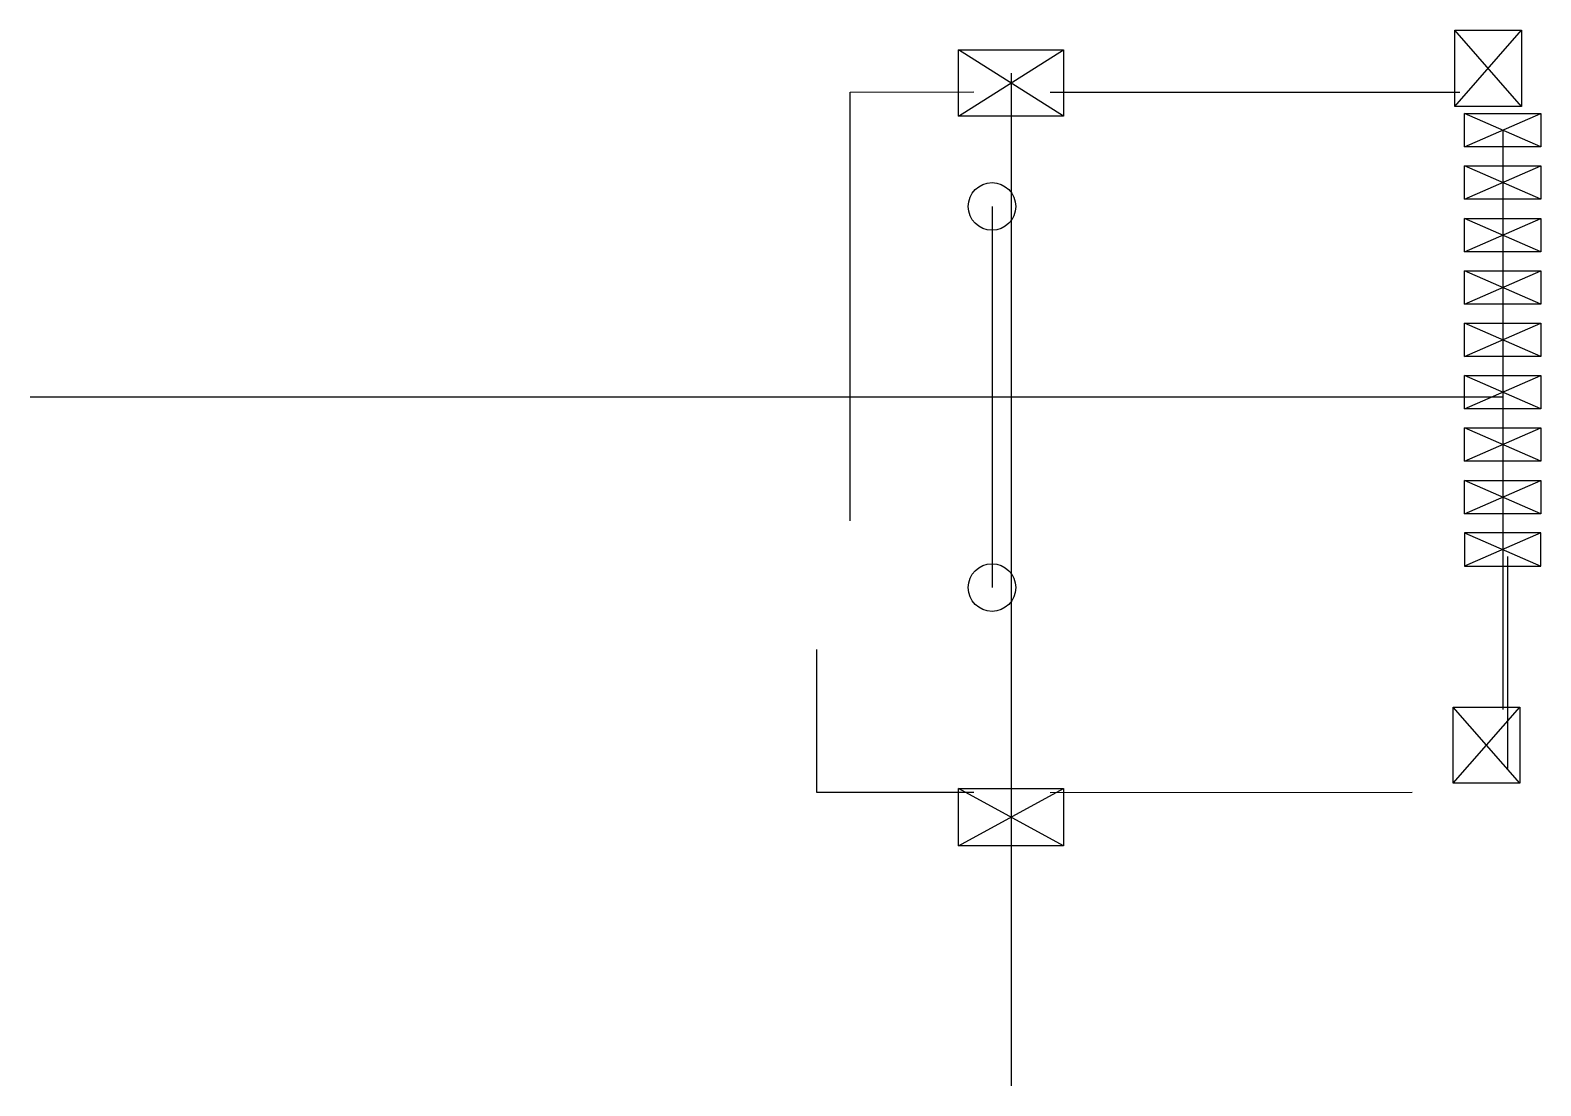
# Model space of a CAD drawing. Header units: millimetres. Extents: x -20.2 to 11.5, y -14.5 to 7.7.
import ezdxf

# ---------------------------------------------------------------- set-up
doc = ezdxf.new("R2010")
doc.units = ezdxf.units.MM
doc.layers.get('0').update_dxf_attribs({"linetype": 'CONTINUOUS'})

msp = doc.modelspace()

# ---------------------------------------------------------------- linework, layer by layer
for p, q in [((9.695, 6.1), (9.695, 7.7)), ((9.695, 7.7), (11.095, 7.7)), ((11.095, 6.1), (9.695, 7.7)), ((9.695, 6.1), (11.095, 7.7)), ((11.095, 7.7), (11.095, 6.1)), ((-0.722, 5.897), (-0.722, 7.29)), ((-0.722, 7.29), (1.478, 7.29)), ((1.478, 5.897), (-0.722, 7.29)), ((-0.722, 5.897), (1.478, 7.29)), ((1.478, 7.29), (1.478, 5.897)), ((0.378, 6.8), (0.378, -14.459)), ((-3, 6.4), (-0.4, 6.407)), ((-3, -2.6), (-3, 6.4)), ((1.2, 6.4), (9.8, 6.4)), ((1.2, 6.4), (9.8, 6.4)), ((11.095, 6.1), (9.695, 6.1)), ((1.478, 5.897), (-0.722, 5.897)), ((9.9, 5.25), (9.9, 5.95)), ((9.9, 5.95), (11.5, 5.95)), ((11.5, 5.25), (9.9, 5.95)), ((9.9, 5.25), (11.5, 5.95)), ((11.5, 5.95), (11.5, 5.25)), ((10.7, 5.6), (10.7, -6.557)), ((11.5, 5.25), (9.9, 5.25)), ((9.9, 4.15), (9.9, 4.85)), ((9.9, 4.85), (11.5, 4.85)), ((11.5, 4.15), (9.9, 4.85)), ((9.9, 4.15), (11.5, 4.85)), ((11.5, 4.85), (11.5, 4.15)), ((11.5, 4.15), (9.9, 4.15)), ((-0.022, 4), (-0.022, -4)), ((9.9, 3.05), (9.9, 3.75)), ((9.9, 3.75), (11.5, 3.75)), ((11.5, 3.05), (9.9, 3.75)), ((9.9, 3.05), (11.5, 3.75)), ((11.5, 3.75), (11.5, 3.05)), ((11.5, 3.05), (9.9, 3.05)), ((9.9, 1.95), (9.9, 2.65)), ((9.9, 2.65), (11.5, 2.65)), ((11.5, 1.95), (9.9, 2.65)), ((9.9, 1.95), (11.5, 2.65)), ((11.5, 2.65), (11.5, 1.95)), ((11.5, 1.95), (9.9, 1.95)), ((9.9, 0.85), (9.9, 1.55)), ((9.9, 1.55), (11.5, 1.55)), ((11.5, 0.85), (9.9, 1.55)), ((9.9, 0.85), (11.5, 1.55)), ((11.5, 1.55), (11.5, 0.85)), ((11.5, 0.85), (9.9, 0.85)), ((9.9, -0.25), (9.9, 0.45)), ((9.9, 0.45), (11.5, 0.45)), ((11.5, -0.25), (9.9, 0.45)), ((9.9, -0.25), (11.5, 0.45)), ((11.5, 0.45), (11.5, -0.25)), ((10.7, 0), (-20.215, 0)), ((11.5, -0.25), (9.9, -0.25)), ((9.9, -1.35), (9.9, -0.65)), ((9.9, -0.65), (11.5, -0.65)), ((11.5, -1.35), (9.9, -0.65)), ((9.9, -1.35), (11.5, -0.65)), ((11.5, -0.65), (11.5, -1.35)), ((11.5, -1.35), (9.9, -1.35)), ((9.9, -2.45), (9.9, -1.75)), ((9.9, -1.75), (11.5, -1.75)), ((11.5, -2.45), (9.9, -1.75)), ((9.9, -2.45), (11.5, -1.75)), ((11.5, -1.75), (11.5, -2.45)), ((11.5, -2.45), (9.9, -2.45)), ((11.5, -2.85), (9.9, -2.85)), ((9.9, -2.85), (9.9, -3.55)), ((11.5, -2.85), (9.9, -3.55)), ((9.9, -2.85), (11.5, -3.55)), ((11.5, -3.55), (11.5, -2.85)), ((10.8, -3.35), (10.8, -7.8)), ((10.8, -3.35), (10.8, -7.8)), ((9.9, -3.55), (11.5, -3.55)), ((-3.7, -8.3), (-3.7, -5.3)), ((9.658, -8.108), (9.658, -6.508)), ((9.658, -6.508), (11.058, -6.508)), ((11.058, -8.108), (9.658, -6.508)), ((9.658, -8.108), (11.058, -6.508)), ((11.058, -6.508), (11.058, -8.108)), ((-0.722, -9.42), (-0.722, -8.22)), ((-0.722, -8.22), (1.478, -8.22)), ((1.478, -9.42), (-0.722, -8.22)), ((-0.722, -9.42), (1.478, -8.22)), ((1.478, -8.22), (1.478, -9.42)), ((11.058, -8.108), (9.658, -8.108)), ((-0.4, -8.3), (-3.7, -8.3)), ((8.8, -8.3), (1.2, -8.307)), ((8.8, -8.3), (1.2, -8.307)), ((1.478, -9.42), (-0.722, -9.42))]:
    msp.add_line(p, q)
for centre in [(-0.022, 4), (-0.022, -4)]:
    msp.add_circle(centre, 0.5)

doc.saveas('drawing.dxf')
